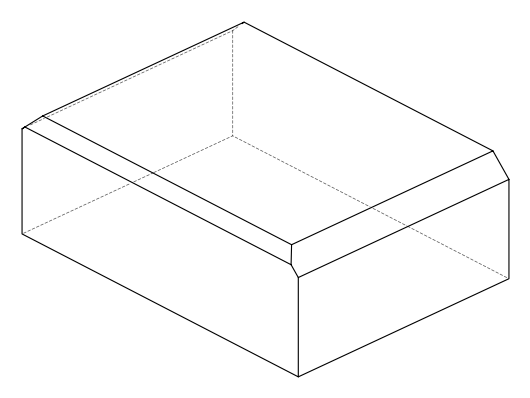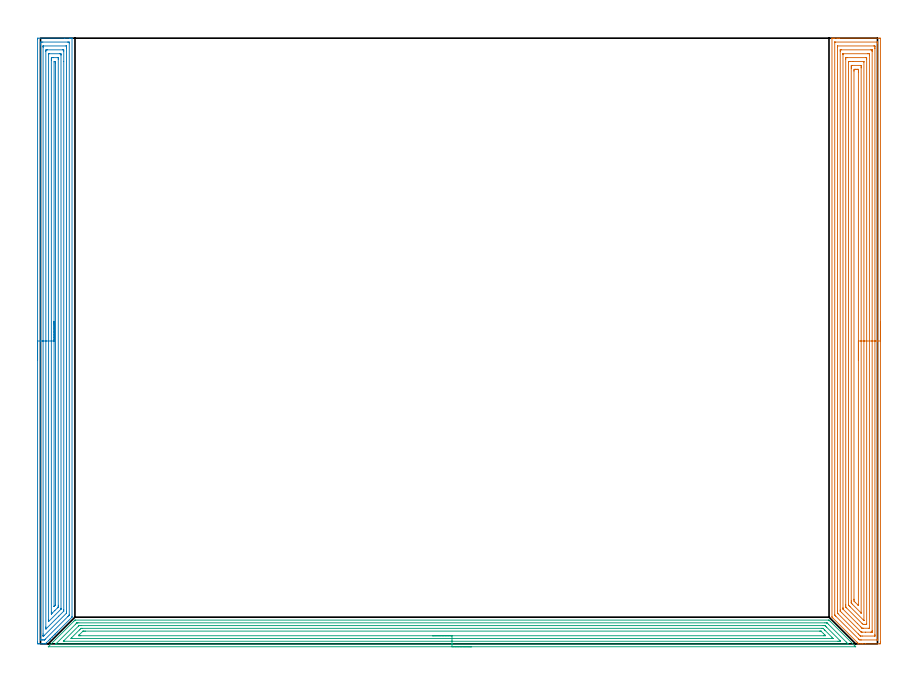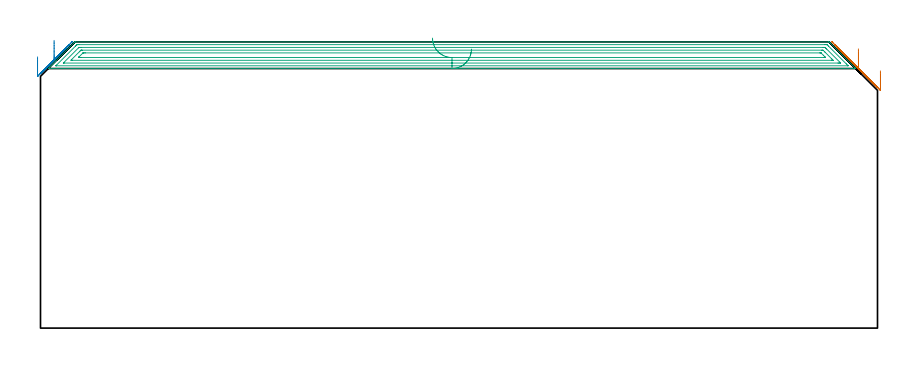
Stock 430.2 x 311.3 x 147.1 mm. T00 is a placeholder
(PLAN: 3 operations, 0 tool changes, 56.3 min)
(1 AREA_MILL | FG_CHAMFER_SURFACE | UGT0205_001 | 22.56 min | 96500 mm3)
(2 AREA_MILL_1 | FG_CHAMFER_SURFACE_1 | UGT0205_001 | 17.37 min | 48745 mm3)
(3 AREA_MILL_2 | FG_CHAMFER_SURFACE_2 | UGT0205_001 | 16.37 min | 37259 mm3)
(TOOL UGT0205_001 | Chamfer Mill 20 x 3 x 45 deg. | D20 FL50 Z2)
(OP 1 AREA_MILL)
G17 G21 G94 G90
T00 M6
G54
G17 G0 G90 X431.7 Y165.65 S1061 M3
G43 Z157.1 H0
Z132.2
G94 G1 Y165.612 Z131.328 F250.
Y165.498 Z130.464
Y165.309 Z129.612
Y165.047 Z128.78
Y164.713 Z127.974
Y164.31 Z127.2
Y163.842 Z126.464
Y163.31 Z125.772
Y162.721 Z125.129
Y162.078 Z124.54
Y161.386 Z124.008
Y160.65 Z123.54
Y159.876 Z123.137
Y159.07 Z122.803
Y158.238 Z122.541
Y157.386 Z122.352
Y156.522 Z122.238
Y155.65 Z122.2
Y1.008
X431.699 Y0.621 Z122.201
X431.694 Y0.12 Z122.204
X431.692 Y0.009 Z122.206
X431.198 Y0. Z122.699
X424.118 Z129.777
X422.692 Z131.205
X422.348 Z131.548
X421.659 Z132.241
X420.578 Y0.001 Z133.321
X420.508 Y0.003 Z133.389
X420.478 Y0.025 Z133.42
X420.263 Y0.237 Z133.636
X420.177 Y0.323 Z133.723
X419.693 Y0.806 Z134.204
X407.211 Y13.289 Z146.688
X406.928 Y13.572 Z146.969
X406.805 Y13.696 Z147.091
X406.8 Y14.024 Z147.1
Y311.126
X406.803 Y311.292 Z147.088
X406.823 Y311.3 Z147.068
X407.191 Z146.709
X407.498 Z146.402
X408.187 Z145.708
X409.416 Z144.48
X409.957 Z143.937
X410.572 Z143.324
X431.198 Z122.699
X431.471 Y311.297 Z122.426
X431.692 Y311.29 Z122.206
X431.699 Y311.067 Z122.199
X431.7 Y155.65 Z122.2
X430.286 Z123.614
Y2.191
X430.285 Y2.083 Z123.615
X430.282 Y2.03 Z123.618
X430.28 Y2.012 Z123.62
X430.236 Y2.008 Z123.664
X429.831 Y2.001 Z124.069
X421.866 Y2. Z132.034
X421.463 Y2.004 Z132.437
X420.971 Y2.01 Z132.929
X420.578 Y2.374 Z133.322
X420.542 Y2.408 Z133.358
X408.777 Y14.173 Z145.123
X408.471 Y14.483 Z145.429
X408.263 Y14.699 Z145.637
X408.221 Y14.759 Z145.679
X408.218 Y14.782 Z145.682
X408.214 Y14.89 Z145.686
Y14.917
Y309.109
X408.215 Y309.217 Z145.685
X408.218 Y309.27 Z145.682
X408.22 Y309.288 Z145.68
X408.265 Y309.292 Z145.635
X408.669 Y309.299 Z145.231
X429.91 Z123.99
X430.158 Y309.295 Z123.742
X430.27 Y309.29 Z123.63
X430.285 Y308.921 Z123.615
Y308.892
X430.286 Y155.65 Z123.614
X428.872 Z125.028
X428.871 Y4.757 Z125.029
X428.869 Y4.195 Z125.031
X428.866 Y4.03 Z125.034
X428.865 Y4.016 Z125.035
X428.85 Y4.01 Z125.05
X428.8 Y4.005 Z125.1
X428.735 Y4.001 Z125.165
X422.348 Y4. Z131.552
X421.653 Y4.002 Z132.247
X421.463 Y4.009 Z132.437
X421.401 Y4.012 Z132.499
X421.337 Y4.071 Z132.563
X421.207 Y4.195 Z132.693
X420.578 Y4.822 Z133.322
X420.311 Y5.088 Z133.589
X409.957 Y15.443 Z143.943
X409.775 Y15.628 Z144.125
X409.684 Y15.723 Z144.216
X409.641 Y15.77 Z144.259
X409.635 Y15.811 Z144.265
X409.632 Y16.139 Z144.268
X409.629 Y16.704 Z144.271
Y17.036
Y306.543
X409.631 Y307.105 Z144.269
X409.634 Y307.27 Z144.266
X409.635 Y307.284 Z144.265
X409.65 Y307.29 Z144.25
X409.7 Y307.295 Z144.2
X409.765 Y307.299 Z144.135
X428.35 Y307.3 Z125.55
X428.543 Y307.298 Z125.357
X428.736 Y307.294 Z125.164
X428.858 Y307.29 Z125.042
X428.865 Y307.215 Z125.035
X428.867 Y307.105 Z125.033
X428.87 Y306.775 Z125.03
X428.871 Y306.212 Z125.029
X428.872 Y305.88 Z125.028
Y155.65
X427.457 Z126.443
Y6.876
X427.456 Y6.186 Z126.444
X427.454 Y6.086 Z126.446
X427.45 Y6.028 Z126.45
X427.445 Y6.01 Z126.455
X427.423 Y6.008 Z126.477
X427.206 Y6.004 Z126.694
X426.773 Y6. Z127.127
X424.1 Z129.8
X422.33 Z131.57
X421.897 Y6.01 Z132.003
X421.84 Y6.021 Z132.06
X421.754 Y6.102 Z132.146
X421.625 Y6.227 Z132.275
X421.463 Y6.387 Z132.437
X420.973 Y6.876 Z132.927
X411.727 Y16.122 Z142.173
X411.148 Y16.704 Z142.752
X411.065 Y16.796 Z142.835
X411.049 Y16.817 Z142.851
X411.047 Y16.835 Z142.853
X411.045 Y16.877 Z142.855
X411.043 Y17.05 Z142.857
Y17.395
Y304.425
X411.044 Y305.114 Z142.856
X411.046 Y305.214 Z142.854
X411.05 Y305.272 Z142.85
X411.055 Y305.29 Z142.845
X411.077 Y305.292 Z142.823
X411.294 Y305.296 Z142.606
X411.727 Y305.3 Z142.173
X426.791 Z127.109
X427.211 Y305.297 Z126.689
X427.42 Y305.292 Z126.48
X427.444 Y305.29 Z126.456
X427.451 Y305.28 Z126.449
X427.454 Y305.242 Z126.446
X427.455 Y305.185 Z126.445
X427.457 Y304.627 Z126.443
Y304.425
Y155.65
X426.043 Z127.857
Y8.506
X426.042 Y8.349 Z127.858
X426.037 Y8.037 Z127.863
X426.035 Y8.008 Z127.865
X426.03 Y8.006 Z127.87
X426.011 Y8.002 Z127.889
X425.97 Y8.001 Z127.93
X425.888 Y8. Z128.012
X423.003 Y8.001 Z130.897
X422.348 Y8.009 Z131.552
X422.306 Y8.01 Z131.594
X422.263 Y8.047 Z131.637
X422.173 Y8.131 Z131.727
X421.994 Y8.306 Z131.906
X421.636 Y8.663 Z132.264
X419.848 Y10.45 Z134.052
X412.7 Y17.598 Z141.2
X412.612 Y17.688 Z141.288
X412.515 Y17.791 Z141.385
X412.469 Y17.841 Z141.431
X412.464 Y18.022 Z141.436
X412.459 Y18.335 Z141.441
X412.457 Y18.492 Z141.443
Y302.794
X412.458 Y302.951 Z141.442
X412.463 Y303.264 Z141.437
X412.465 Y303.292 Z141.435
X412.47 Y303.294 Z141.43
X412.489 Y303.298 Z141.411
X412.53 Y303.299 Z141.37
X412.612 Y303.3 Z141.288
X425.232 Z128.668
X425.888 Y303.296 Z128.012
X425.981 Y303.294 Z127.919
X426.032 Y303.29 Z127.868
X426.037 Y303.107 Z127.863
X426.041 Y302.794 Z127.859
X426.043 Y302.637 Z127.857
Y302.481
Y155.65
X424.629 Z129.271
X424.628 Y10.45 Z129.272
X424.626 Y10.192 Z129.274
X424.623 Y10.063 Z129.277
X424.62 Y10.01 Z129.28
X424.558 Y10.005 Z129.342
X424.118 Y10.002 Z129.782
X423.677 Y10.001 Z130.223
X423.233 Y10.005 Z130.667
X422.783 Y10.01 Z131.117
X422.348 Y10.404 Z131.552
X422.299 Y10.45 Z131.601
X414.257 Y18.492 Z139.643
X414.129 Y18.623 Z139.771
X413.878 Y18.884 Z140.022
X413.875 Y19.003 Z140.025
X413.873 Y19.385 Z140.027
X413.871 Y19.901 Z140.029
Y20.279
Y300.473
X413.872 Y300.85 Z140.028
X413.874 Y301.108 Z140.026
X413.877 Y301.237 Z140.023
X413.88 Y301.29 Z140.02
X413.942 Y301.295 Z139.958
X414.382 Y301.298 Z139.518
X414.822 Y301.3 Z139.078
X424.118 Y301.299 Z129.782
X424.562 Y301.296 Z129.338
X424.618 Y301.29 Z129.282
X424.622 Y301.235 Z129.278
X424.626 Y300.85 Z129.274
X424.628 Y300.335 Z129.272
X424.629 Y155.65 Z129.271
X423.215 Z130.685
X423.214 Y12.237 Z130.686
X423.208 Y12.042 Z130.692
X423.205 Y12.015 Z130.695
X423.184 Y12.028 Z130.716
X423.15 Y12.054 Z130.75
X423.113 Y12.087 Z130.787
X422.961 Y12.237 Z130.939
X416.152 Y19.045 Z137.748
X415.815 Y19.385 Z138.085
X415.469 Y19.74 Z138.431
X415.292 Y19.937 Z138.608
X415.285 Y20.279 Z138.615
X415.286 Y299.063 Z138.614
X415.292 Y299.272 Z138.608
X415.684 Y299.29 Z138.216
X415.92 Y299.298 Z137.98
X417.688 Y299.3 Z136.212
X423. Y299.299 Z130.9
X423.124 Y299.293 Z130.776
X423.148 Y299.29 Z130.752
X423.208 Y299.265 Z130.692
X423.214 Y299.082 Z130.686
Y299.063
X423.215 Y155.65 Z130.685
X421.8 Z132.1
Y16.022
X421.799 Y15.925 Z132.101
X421.797 Y15.866 Z132.103
X421.795 Y15.861 Z132.105
X421.793 Z132.107
X421.771 Y15.879 Z132.129
X421.634 Y16.013 Z132.266
X421.463 Y16.184 Z132.437
X417.369 Y20.279 Z136.531
X417.037 Y20.614 Z136.863
X416.762 Y20.897 Z137.138
X416.706 Y20.972 Z137.194
X416.704 Y21.059 Z137.196
X416.702 Y21.172 Z137.198
X416.7 Y21.513 Z137.2
Y22.066
Y295.83
Y296.383
X416.702 Y296.721 Z137.198
X416.707 Y297.276 Z137.193
X417.015 Y297.299 Z136.885
X417.037 Z136.863
X421.44 Z132.46
X421.463 Y297.298 Z132.437
X421.793 Y297.276 Z132.107
X421.797 Y296.939 Z132.103
X421.8 Y296.383 Z132.1
Y296.042
Y155.65
X420.386 Z133.514
X420.385 Y20.279 Z133.515
X420.381 Y19.745 Z133.519
X420.38 Y19.73 Z133.52
X420.354 Y19.751 Z133.546
X420.277 Y19.822 Z133.623
X420.125 Y19.972 Z133.775
X418.807 Y21.289 Z135.093
X418.422 Y21.677 Z135.478
X418.229 Y21.875 Z135.671
X418.135 Y21.973 Z135.765
X418.121 Y22.066 Z135.779
X418.115 Y22.765 Z135.785
X418.114 Y22.959 Z135.786
Y294.402
X418.115 Y294.596 Z135.785
X418.121 Y295.289 Z135.779
X418.807 Y295.298 Z135.093
X418.995 Y295.299 Z134.905
X419.693 Z134.207
X419.881 Y295.298 Z134.019
X420.379 Y295.288 Z133.521
X420.385 Y294.79 Z133.515
X420.386 Y294.596 Z133.514
Y293.895
Y155.65
Y154.778 Z133.552
Y153.914 Z133.666
Y153.062 Z133.854
Y152.23 Z134.117
Y151.424 Z134.451
Y150.65 Z134.853
Y149.914 Z135.322
Y149.222 Z135.853
Y148.579 Z136.443
Y147.99 Z137.086
Y147.458 Z137.778
Y146.99 Z138.514
Y146.587 Z139.288
Y146.253 Z140.094
Y145.991 Z140.926
Y145.802 Z141.777
Y145.688 Z142.642
Y145.65 Z143.514
G0 Z157.1
M5
M2
(OP 2 AREA_MILL_1)
G17 G21 G94 G90
T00 M6
G54
G17 G0 G90 X-1.5 Y145.65 S1061 M3
G43 Z157.1 H0
Z139.4
G94 G1 Y145.688 Z138.528 F250.
Y145.802 Z137.664
Y145.991 Z136.812
Y146.253 Z135.98
Y146.587 Z135.174
Y146.99 Z134.4
Y147.459 Z133.664
Y147.99 Z132.972
Y148.579 Z132.329
Y149.222 Z131.74
Y149.914 Z131.209
Y150.65 Z130.74
Y151.424 Z130.337
Y152.23 Z130.003
Y153.062 Z129.741
Y153.914 Z129.552
Y154.778 Z129.438
Y155.65 Z129.4
Y310.679
X-1.496 Y311.105 Z129.403
X-1.492 Y311.29 Z129.406
X-1.303 Y311.3 Z129.594
X12.473 Z143.369
X14.851 Z145.746
X15.538 Z146.438
X15.837 Z146.737
X16.191 Y311.293 Z147.082
X16.197 Y311.292 Z147.088
X16.2 Y311.126 Z147.1
Y14.024
X16.196 Y13.704 Z147.087
X16.181 Y13.68 Z147.078
X8.674 Y6.172 Z139.57
X8.233 Y5.732 Z139.132
X7.791 Y5.289 Z138.687
X7.589 Y5.088 Z138.488
X7.519 Y5.019 Z138.419
X6.909 Y4.407 Z137.805
X6.669 Y4.169 Z137.568
X6.026 Y3.525 Z136.923
X5.818 Y3.318 Z136.718
X5.144 Y2.642 Z136.04
X4.967 Y2.467 Z135.867
X4.908 Y2.408 Z135.808
X4.261 Y1.76 Z135.158
X4.116 Y1.616 Z135.015
X3.014 Y0.513 Z133.913
X2.79 Y0.289 Z133.687
X2.675 Y0.174 Z133.572
X2.5 Y0.004 Z133.4
X2.496 Y0.003 Z133.396
X1.809 Y0. Z132.709
X1.418 Z132.318
X0.731 Z131.627
X-0.495 Z130.402
X-1.034 Y0.001 Z129.861
X-1.246 Y0.004 Z129.649
X-1.491 Y0.01 Z129.405
X-1.494 Y0.154 Z129.402
X-1.499 Y0.621 Z129.401
X-1.5 Y1.093 Z129.4
Y155.65
X-0.086 Z130.814
Y307.932
X-0.085 Y308.825 Z130.815
X-0.083 Y308.892 Z130.817
X-0.068 Y309.29 Z130.832
X0.331 Y309.298 Z131.231
X0.731 Y309.299 Z131.631
X1.211 Y309.3 Z132.111
X13.969 Y309.299 Z144.869
X14.451 Y309.297 Z145.351
X14.677 Y309.29 Z145.577
X14.779 Y309.271 Z145.679
X14.785 Y308.96 Z145.685
Y308.892
X14.786 Y14.917 Z145.686
X14.784 Y14.814 Z145.684
X14.782 Y14.763 Z145.682
X14.779 Y14.742 Z145.679
X14.762 Y14.721 Z145.662
X14.631 Y14.583 Z145.531
X14.465 Y14.415 Z145.365
X14.074 Y14.024 Z144.974
X2.458 Y2.408 Z133.358
X2.174 Y2.126 Z133.074
X2.092 Y2.048 Z132.992
X2.059 Y2.021 Z132.959
X2.008 Y2.008 Z132.908
X1.614 Y2.003 Z132.514
X1.134 Y2. Z132.034
X0.731 Y2.001 Z131.631
X0.249 Y2.003 Z131.149
X0.023 Y2.01 Z130.923
X-0.079 Y2.029 Z130.821
X-0.085 Y2.34 Z130.815
Y2.408
X-0.086 Y155.65 Z130.814
X1.328 Z132.228
X1.329 Y306.5 Z132.229
X1.33 Y307.105 Z132.23
X1.332 Y307.249 Z132.232
X1.335 Y307.282 Z132.235
X1.338 Y307.29 Z132.238
X1.358 Y307.293 Z132.258
X1.422 Y307.299 Z132.322
X13.086 Z143.986
X13.279 Y307.297 Z144.179
X13.333 Y307.294 Z144.233
X13.362 Y307.29 Z144.262
X13.365 Y307.276 Z144.265
X13.368 Y307.201 Z144.268
X13.37 Y307.105 Z144.27
X13.371 Y306.816 Z144.271
Y306.212
Y16.704
X13.37 Y16.417 Z144.27
X13.365 Y15.811 Z144.265
X13.364 Y15.78 Z144.264
X13.342 Y15.751 Z144.242
X13.301 Y15.704 Z144.201
X13.247 Y15.648 Z144.147
X1.795 Y4.195 Z132.695
X1.702 Y4.106 Z132.602
X1.614 Y4.023 Z132.514
X1.421 Y4.008 Z132.321
X1.367 Z132.267
X1.338 Y4.01 Z132.238
X1.335 Y4.024 Z132.235
X1.332 Y4.099 Z132.232
X1.33 Y4.195 Z132.23
X1.329 Y4.484 Z132.229
X1.328 Y5.088 Z132.228
Y155.65
X2.743 Z133.643
Y304.424
X2.747 Y305.064 Z133.647
X2.75 Y305.274 Z133.65
X2.947 Y305.29 Z133.847
X3.379 Y305.3 Z134.279
X3.397 Z134.297
X11.339 Z142.239
X11.756 Y305.29 Z142.656
X11.95 Y305.283 Z142.85
X11.952 Y305.171 Z142.852
X11.956 Y304.675 Z142.856
X11.957 Y299.369 Z142.857
Y17.598
X11.953 Y16.958 Z142.853
X11.95 Y16.831 Z142.85
X11.945 Y16.806 Z142.845
X11.923 Y16.78 Z142.823
X11.854 Y16.704 Z142.754
X9.39 Y14.238 Z140.29
X2.865 Y7.715 Z133.765
X2.848 Y7.699 Z133.748
X2.75 Y7.614 Z133.65
X2.747 Y7.769 Z133.647
X2.745 Y8.008 Z133.645
X2.743 Y8.413 Z133.643
Y8.663
Y155.65
X4.157 Z135.057
Y302.849
X4.159 Y303.06 Z135.059
X4.162 Y303.201 Z135.062
X4.166 Y303.291 Z135.066
X4.18 Y303.293 Z135.08
X4.261 Y303.296 Z135.161
X4.49 Y303.299 Z135.39
X9.785 Z140.685
X10.439 Y303.292 Z141.339
X10.525 Y303.29 Z141.425
X10.536 Y302.954 Z141.436
X10.541 Y302.743 Z141.441
X10.543 Y302.637 Z141.443
Y18.28
X10.54 Y18.069 Z141.44
X10.537 Y17.929 Z141.437
X10.533 Y17.842 Z141.433
X10.518 Y17.825 Z141.418
X10.439 Y17.739 Z141.339
X10.37 Y17.668 Z141.27
X10.3 Y17.598 Z141.2
X4.213 Y11.512 Z135.113
X4.183 Y11.484 Z135.083
X4.167 Y11.471 Z135.067
X4.165 Y11.47 Z135.065
X4.164 Y11.498 Z135.064
X4.158 Y11.92 Z135.058
X4.157 Y12.131 Z135.057
Y12.237
Y155.65
X5.571 Z136.471
X5.572 Y299.957 Z136.472
X5.574 Y300.415 Z136.474
X5.578 Y300.85 Z136.478
X5.589 Y301.293 Z136.489
X6.026 Y301.297 Z136.926
X6.465 Y301.299 Z137.365
X8.674 Z139.574
X9.115 Y301.297 Z140.015
X9.122 Y301.29 Z140.022
X9.125 Y301.287 Z140.025
X9.128 Y300.85 Z140.028
X9.129 Y300.39 Z140.029
X9.128 Y19.818 Z140.028
X9.126 Y19.385 Z140.026
X9.122 Y18.931 Z140.022
X9.119 Y18.878 Z140.019
X9.091 Y18.848 Z139.991
X9.016 Y18.767 Z139.916
X8.744 Y18.492 Z139.644
X7.377 Y17.124 Z138.277
X6.026 Y15.774 Z136.926
X5.597 Y15.352 Z136.497
X5.584 Y15.343 Z136.484
X5.577 Z136.477
X5.575 Y15.35 Z136.475
X5.573 Y15.377 Z136.473
X5.571 Y15.811 Z136.471
Y16.272
Y155.65
X6.985 Z137.885
X6.986 Y299.08 Z137.886
X6.992 Y299.27 Z137.892
X7.436 Y299.294 Z138.336
X7.558 Y299.299 Z138.458
X7.653 Z138.553
X7.678 Y299.296 Z138.578
X7.7 Y299.291 Z138.6
X7.708 Y299.252 Z138.608
X7.713 Y299.142 Z138.613
X7.714 Y299.063 Z138.614
X7.715 Y298.325 Z138.615
X7.714 Y20.232 Z138.614
X7.711 Y20.04 Z138.611
X7.708 Y19.946 Z138.608
X7.694 Y19.903 Z138.594
X7.659 Y19.863 Z138.559
X7.491 Y19.689 Z138.391
X7.047 Y19.245 Z137.947
X7.005 Y19.208 Z137.905
X6.994 Y19.2 Z137.894
X6.988 Y19.305 Z137.888
X6.986 Y19.385 Z137.886
X6.985 Y155.65 Z137.885
Y156.522 Z137.923
Y157.387 Z138.037
Y158.238 Z138.226
Y159.07 Z138.488
Y159.876 Z138.822
Y160.65 Z139.225
Y161.386 Z139.694
Y162.078 Z140.225
Y162.721 Z140.814
Y163.31 Z141.457
Y163.842 Z142.15
Y164.31 Z142.885
Y164.713 Z143.659
Y165.047 Z144.465
Y165.309 Z145.297
Y165.498 Z146.149
Y165.612 Z147.014
Y165.65 Z147.885
G0 Z157.1
M5
M2
(OP 3 AREA_MILL_2)
G17 G21 G94 G90
T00 M6
G54
G17 G0 G90 X221.5 Y-1.5 S1061 M3
G43 Z157.1 H0
Z143.4
G94 G1 X221.462 Z142.528 F250.
X221.348 Z141.664
X221.159 Z140.812
X220.897 Z139.98
X220.563 Z139.174
X220.16 Z138.4
X219.691 Z137.664
X219.16 Z136.972
X218.571 Z136.329
X217.928 Z135.74
X217.236 Z135.208
X216.5 Z134.74
X215.726 Z134.337
X214.92 Z134.003
X214.088 Z133.741
X213.236 Z133.552
X212.371 Z133.438
X211.5 Z133.4
X4.114
X4.026 Y-1.494 Z133.404
X4.019 Y-1.493 Z133.405
X4.026 Y-1.473 Z133.425
X7.712 Y2.213 Z137.112
X17.133 Y11.634 Z146.533
X17.693 Y12.193 Z147.09
X17.703 Y12.194 Z147.091
X18.027 Y12.2 Z147.1
X404.973
X405.297 Y12.194 Z147.091
X405.308 Y12.193 Z147.09
X405.867 Y11.634 Z146.533
X418.676 Y-1.175 Z133.724
X418.844 Y-1.342 Z133.555
X418.974 Y-1.477 Z133.421
X418.983 Y-1.494 Z133.403
X418.974 Y-1.499 Z133.399
X211.5 Y-1.5 Z133.4
Y-0.086 Z134.814
X8.197 Y-0.085 Z134.815
X8.115 Y-0.084 Z134.816
X7.952 Y-0.079 Z134.821
X7.887 Y-0.073 Z134.827
X7.909 Y-0.048 Z134.852
X7.948 Y-0.004 Z134.896
X8.071 Y0.121 Z135.021
X8.197 Y0.247 Z135.147
X18.027 Y10.077 Z144.977
X18.341 Y10.39 Z145.29
X18.661 Y10.704 Z145.604
X18.714 Y10.752 Z145.652
X18.76 Y10.779 Z145.679
X18.841 Y10.783 Z145.683
X18.92 Y10.784 Z145.684
X19.732 Y10.786 Z145.686
X403.186
X403.999 Y10.784 Z145.684
X404.08 Y10.782 Z145.682
X404.16 Y10.779 Z145.679
X404.274 Y10.764 Z145.664
X404.338 Y10.704 Z145.604
X404.973 Y10.077 Z144.977
X414.162 Y0.888 Z135.788
X414.803 Y0.245 Z135.145
X415.044 Y-0.004 Z134.896
X415.113 Y-0.079 Z134.821
X414.967 Y-0.083 Z134.817
X414.884 Y-0.085 Z134.815
X211.5 Y-0.086 Z134.814
Y1.328 Z136.228
X12.224 Y1.329 Z136.229
X11.814 Y1.33 Z136.23
X11.771 Y1.332 Z136.232
X11.755 Y1.335 Z136.235
X11.748 Y1.339 Z136.239
X11.752 Y1.348 Z136.248
X11.758 Y1.357 Z136.257
X11.771 Y1.372 Z136.272
X11.976 Y1.577 Z136.477
X19.566 Y9.167 Z144.067
X19.65 Y9.249 Z144.149
X19.719 Y9.313 Z144.213
X19.765 Y9.354 Z144.254
X19.814 Y9.364 Z144.264
X20.258 Y9.369 Z144.269
X20.708 Y9.371 Z144.271
X21.149
X402.292
X402.734 Y9.37 Z144.27
X403.186 Y9.366 Z144.266
X403.212 Y9.365 Z144.265
X403.241 Y9.348 Z144.248
X403.305 Y9.288 Z144.188
X403.432 Y9.166 Z144.066
X403.681 Y8.919 Z143.819
X404.08 Y8.521 Z143.421
X410.819 Y1.781 Z136.681
X411.229 Y1.366 Z136.266
X411.252 Y1.335 Z136.235
X411.229 Y1.334 Z136.234
X410.786 Y1.33 Z136.23
X410.335 Y1.329 Z136.229
X409.894 Y1.328 Z136.228
X211.5
Y2.743 Z137.643
X16.239
X16.168 Y2.745 Z137.645
X15.621 Y2.761 Z137.661
X15.882 Y3.03 Z137.93
X16.032 Y3.182 Z138.082
X19.983 Y7.135 Z142.035
X20.346 Y7.496 Z142.396
X20.708 Y7.854 Z142.754
X20.797 Y7.937 Z142.837
X20.832 Y7.95 Z142.85
X20.881 Y7.953 Z142.853
X20.983 Y7.955 Z142.855
X21.189 Y7.957 Z142.857
X21.601
X401.469
X401.88 Y7.955 Z142.855
X402.086 Y7.953 Z142.853
X402.184 Y7.95 Z142.85
X402.292 Y7.851 Z142.751
X403.016 Y7.135 Z142.035
X403.186 Y6.965 Z141.865
X406.76 Y3.39 Z138.29
X407.332 Y2.808 Z137.708
X407.386 Y2.749 Z137.649
X407.312 Y2.747 Z137.647
X407.128 Y2.745 Z137.645
X406.76 Y2.743 Z137.643
X406.691
X211.5
Y4.157 Z139.057
X20.708
X20.114 Y4.158 Z139.058
X19.814 Y4.16 Z139.06
X19.53 Y4.164 Z139.064
X19.762 Y4.458 Z139.358
X19.786 Y4.486 Z139.386
X19.814 Y4.516 Z139.416
X21.601 Y6.303 Z141.203
X21.773 Y6.467 Z141.367
X21.834 Y6.524 Z141.424
X21.899 Y6.536 Z141.436
X22.197 Y6.54 Z141.44
X22.495 Y6.542 Z141.442
X23.087 Y6.543 Z141.443
X400.505
X401.099 Y6.541 Z141.441
X401.134 Y6.539 Z141.439
X401.148 Y6.537 Z141.437
X401.207 Y6.484 Z141.384
X401.336 Y6.364 Z141.264
X401.399 Y6.303 Z141.203
X401.46 Y6.242 Z141.142
X402.352 Y5.35 Z140.25
X403.186 Y4.513 Z139.413
X403.235 Y4.458 Z139.358
X403.48 Y4.164 Z139.064
X403.186 Y4.161 Z139.061
X402.593 Y4.158 Z139.058
X211.5 Y4.157 Z139.057
X210.628 Z139.095
X209.763 Z139.209
X208.912 Z139.398
X208.08 Z139.66
X207.274 Z139.994
X206.5 Z140.397
X205.764 Z140.865
X205.072 Z141.396
X204.429 Z141.986
X203.839 Z142.629
X203.308 Z143.321
X202.84 Z144.057
X202.437 Z144.831
X202.103 Z145.637
X201.841 Z146.469
X201.652 Z147.32
X201.538 Z148.185
X201.5 Z149.057
G0 Z157.1
M5
M2
